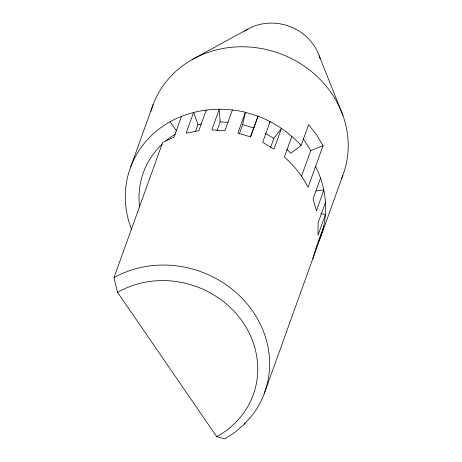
<?xml version="1.0" encoding="UTF-8"?>
<svg xmlns="http://www.w3.org/2000/svg" width="462" height="462" viewBox="0 0 462 462"><rect width="100%" height="100%" fill="white"/><g stroke="black" fill="none" stroke-linecap="round" stroke-linejoin="round"><path stroke-width="0.69" d="M315.569 166.505C327.079 189.166 329.314 216.88 319.144 240.425M239.304 133.98L242.683 124.59L245.403 112.266C220.235 106.248 192.885 109.153 170.114 121.72A101.236 92.123 19.8 0 0 131.474 229.256M312.849 258.639L316.285 247.083L323.77 226.293M130.723 166.851L153.176 104.481M113.981 277.639A101.236 92.123 19.8 0 1 240.5 296.673A101.236 92.123 19.8 0 1 252.547 414.864L244.531 424.047L235.227 432.109L224.803 438.9L216.724 436.648L117.567 292.365L113.981 277.639L162.63 142.51L174.007 137.093L181.491 116.303M195.57 131.381L197.99 124.676L193.624 112.358L186.134 133.148L198.81 130.746L206.295 109.956M217.013 130.613L220.155 121.893L219.3 109.136L211.815 129.926L224.925 130.7L232.415 109.91M250.468 136.671L258.056 116.164C274.428 122.47 289.287 132.473 301.103 145.455L290.76 153.245L286.775 149.295M270.449 147.811L273.827 138.421L281.485 128.286L274.001 149.076L262.67 142.319L270.154 121.535L269.473 122.759M291.863 136.307L284.378 157.097A101.236 92.123 19.8 0 1 308.085 187.295L323.053 145.715L316.534 134.794L308.587 124.671L301.103 145.455M301.559 176.109L310.73 150.624L323.053 145.715M320.547 178.043L313.063 198.833L316.412 210.787L323.897 189.998L316.1 190.979M244.531 424.047L245.022 422.69M325.566 202.165L318.081 222.95L318.035 235.123L325.519 214.333L320.732 213.756M264.195 393.768L342.787 175.479M192.567 59.35L247.95 29.054M197.99 124.676L201.409 124.03M220.155 121.893L227.933 122.349M242.683 124.59L253.609 127.957M265.269 133.322L273.827 138.421M303.39 139.01L310.73 150.624M170.114 121.72L176.501 131.012M319.15 55.711L343 115.679M117.567 292.365A90.587 82.432 19.8 0 1 242.804 322.147A90.587 82.432 19.8 0 1 216.724 436.648M139.576 206.716A87.382 79.516 19.8 0 1 162.185 144.098M165.91 140.818A87.382 79.516 19.8 0 1 175.213 134.199M150.953 111.215A101.236 92.123 19.8 0 1 278.309 52.997A101.236 92.123 19.8 0 1 341.741 178.113M244.606 31.127A47.915 43.601 19.8 0 1 320.126 58.841M245.403 112.266L237.918 133.056L250.571 136.948L258.056 116.164L245.403 112.266"/></g></svg>
